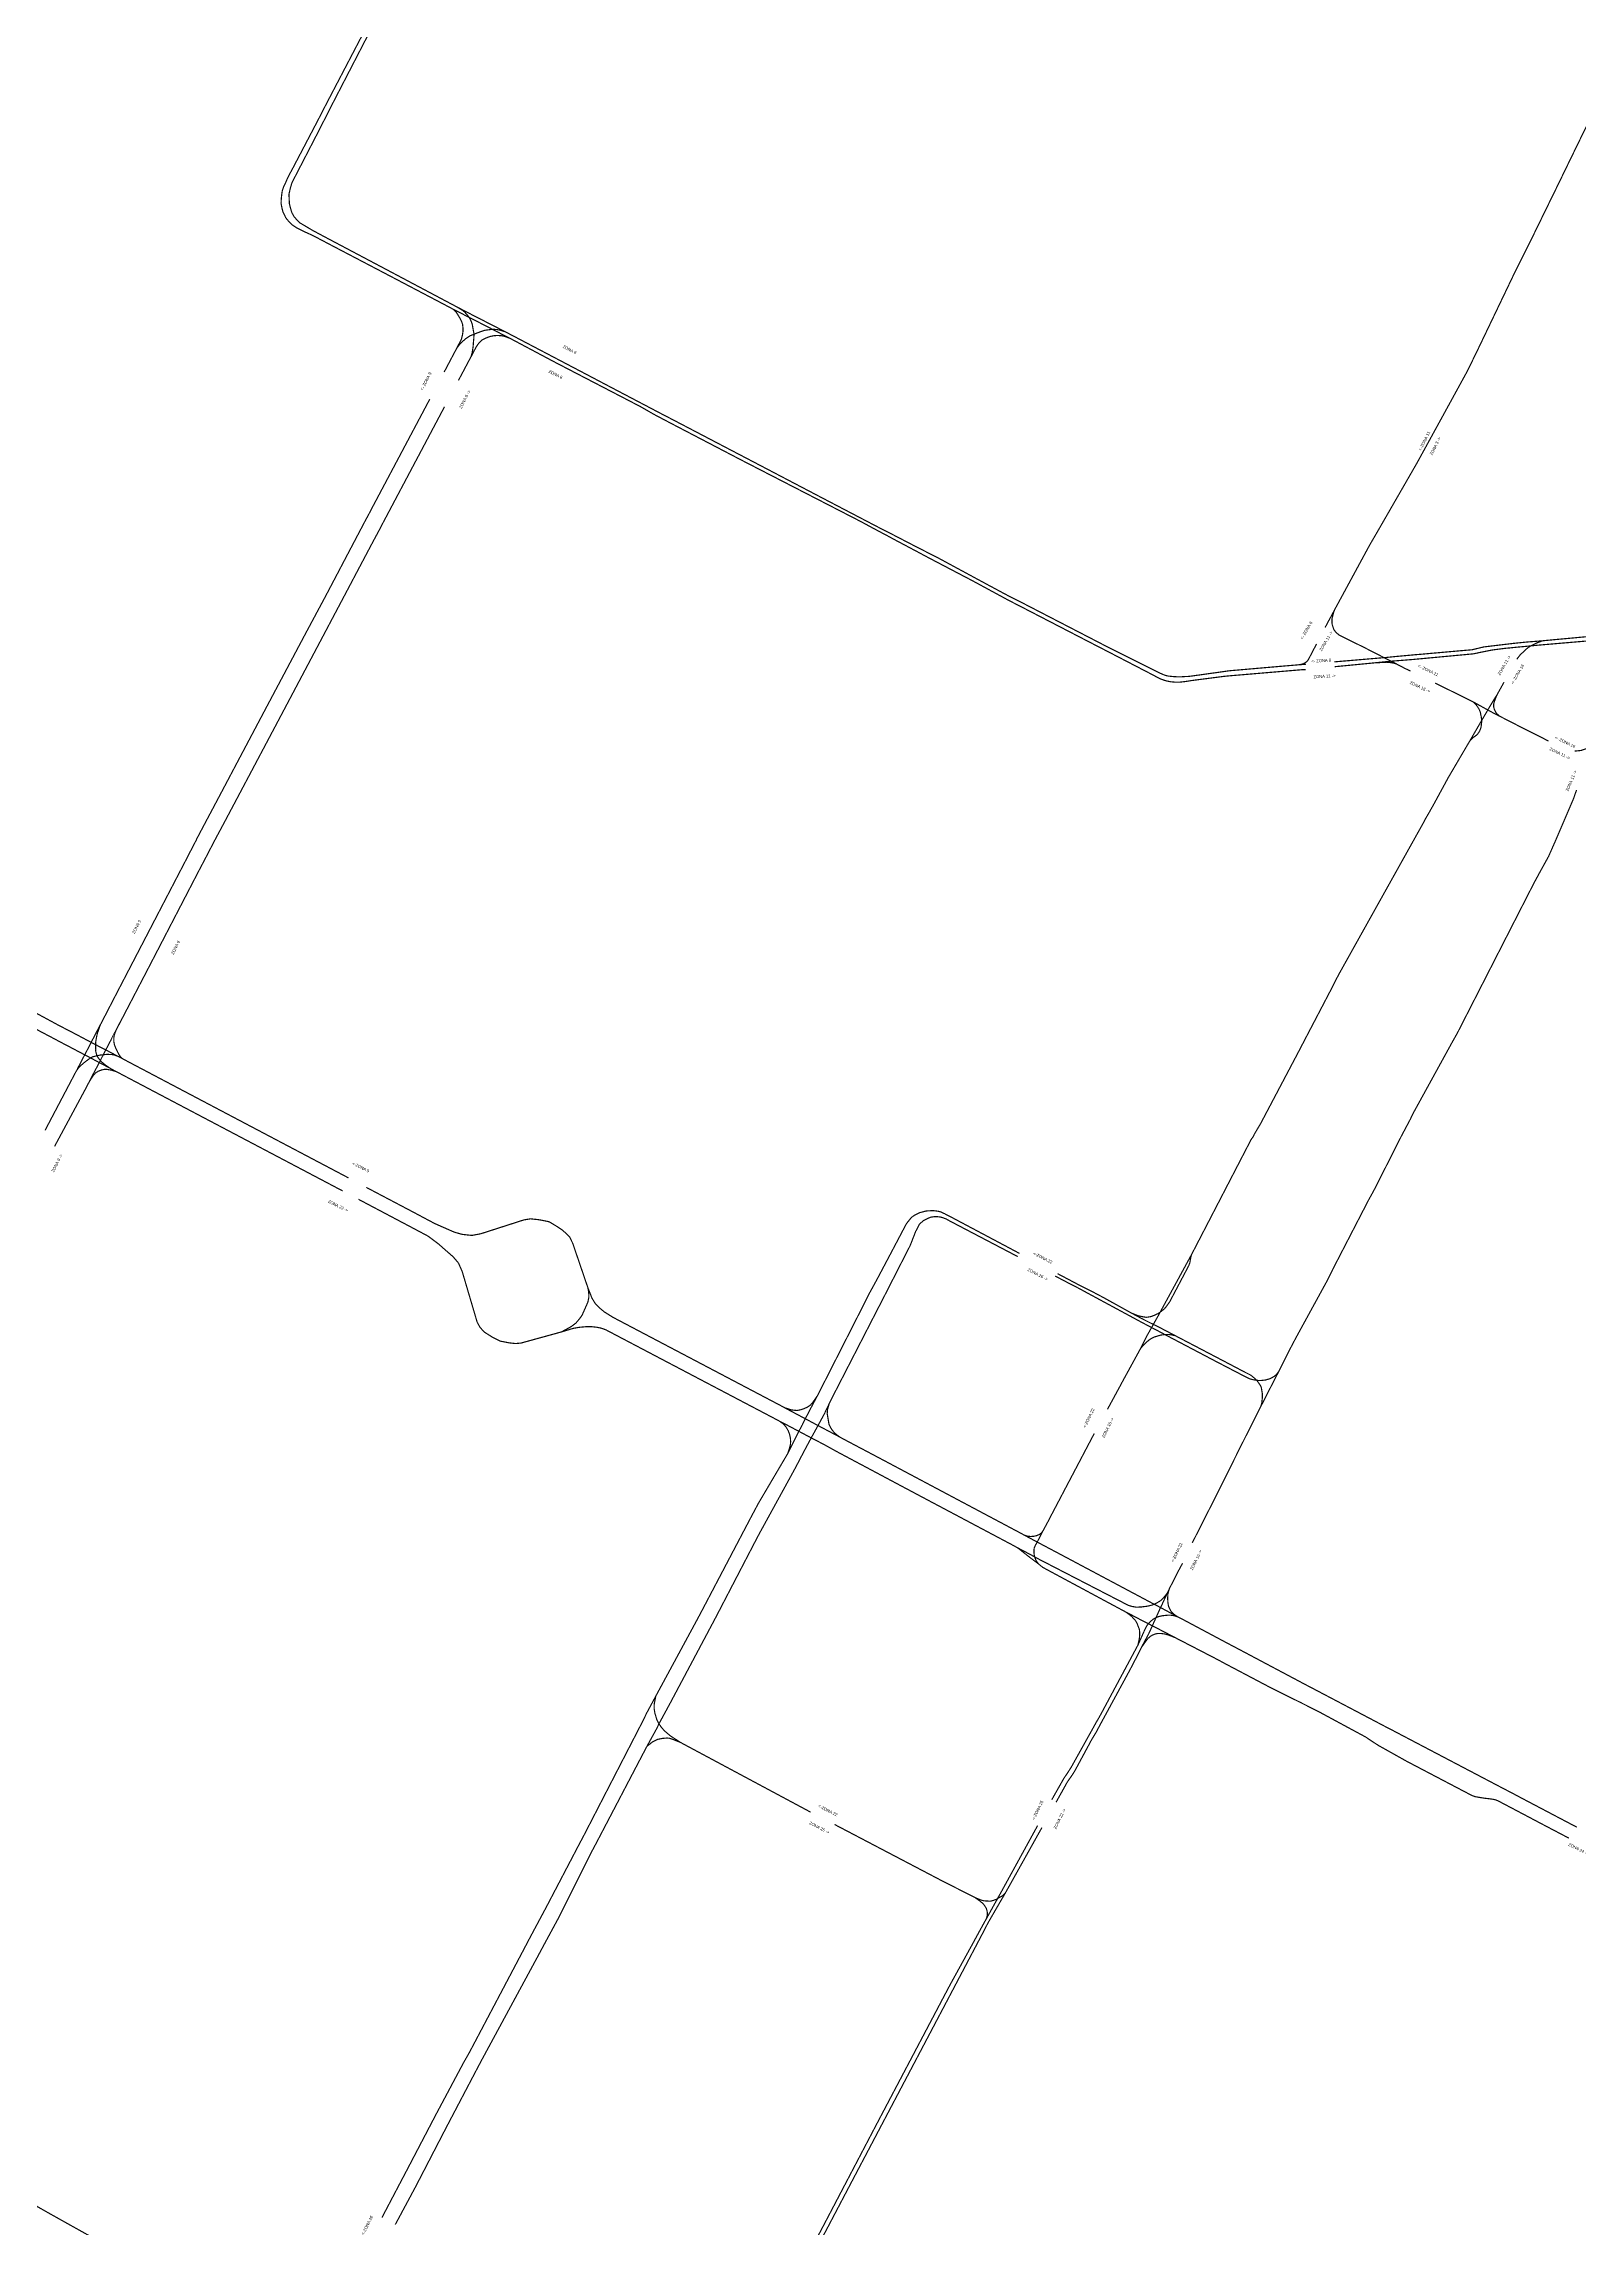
# Model space of a CAD drawing. Extents: x 1390859 to 1402934, y 4985335 to 4998118.
# Drawn here: x 1394984 to 1396289, y 4990311 to 4992168 of the extents above; entities that cross this region are included whole.
import ezdxf

# ---------------------------------------------------------------- set-up
doc = ezdxf.new("R2010")
doc.units = 0
doc.layers.add('Divisori', color=6, linetype='Continuous', lineweight=9)
for name, color, linetype in [('Zona03', 7, 'Continuous'), ('Zona08', 7, 'Continuous'), ('Zona09', 7, 'Continuous'), ('Zona11', 7, 'Continuous'), ('Zona16', 7, 'Continuous'), ('Zona22', 7, 'Continuous'), ('Zona25', 7, 'Continuous'), ('Zona40', 7, 'Continuous')]:
    doc.layers.add(name, color=color, linetype=linetype)
doc.styles.add('ARIAL', font='arial.ttf')

msp = doc.modelspace()

# ---------------------------------------------------------------- linework, layer by layer
at = {"layer": 'Zona03', "color": 3, "const_width": 1}
msp.add_lwpolyline([(1396310, 4992127.6), (1396278.3, 4992062.5), (1396271.8, 4992049.1), (1396250.2, 4992004.9), (1396240.6, 4991985.5), (1396238.2, 4991980.7), (1396236.6, 4991977.6), (1396233.2, 4991970.7), (1396202.5, 4991906.6), (1396196, 4991893.3), (1396194, 4991889.2), (1396172.7, 4991850.3)], dxfattribs=at)
at = {"layer": 'Zona08', "color": 3, "const_width": 1}
for points in [[(1395316.9, 4992293.7), (1395224.6, 4992117.1), (1395220.7, 4992109.5), (1395218.8, 4992105.8), (1395216.2, 4992100.8), (1395196.3, 4992062.8), (1395191.8, 4992054.4), (1395188.9, 4992047.8), (1395188, 4992046), (1395186.8, 4992042.4), (1395186.4, 4992039.8), (1395186, 4992035.9), (1395185.8, 4992032), (1395186.5, 4992028.3), (1395187.4, 4992024.7), (1395189.8, 4992019.7), (1395192.4, 4992016.5), (1395195.1, 4992013.8), (1395199.1, 4992011.1), (1395204.4, 4992008.4), (1395212.6, 4992004.7), (1395220.8, 4992000.4), (1395227.8, 4991996.7), (1395271.9, 4991973.6), (1395325.2, 4991945.6), (1395332, 4991942)], [(1395335.6, 4991943.7), (1395273.6, 4991976.6), (1395229.4, 4992000), (1395221.3, 4992004.3), (1395212.7, 4992008.9), (1395201.4, 4992015.6), (1395199.2, 4992017.9), (1395196.6, 4992021), (1395194.9, 4992024.2), (1395193.9, 4992027.6), (1395192.9, 4992031.6), (1395192.7, 4992035.2), (1395192.6, 4992037.8), (1395192.6, 4992040.1), (1395193.8, 4992045.3), (1395195.1, 4992049.5), (1395196.4, 4992052.1), (1395216.3, 4992090.6), (1395220.4, 4992098.7), (1395223.1, 4992103.9), (1395224.9, 4992107.4), (1395228.7, 4992115), (1395319.7, 4992291.2)], [(1395332, 4991942), (1395333.8, 4991940.3), (1395335.2, 4991938.7), (1395336.7, 4991936.2), (1395338, 4991934), (1395339.3, 4991931.3), (1395340.1, 4991928.9), (1395340.4, 4991926.1), (1395340.5, 4991923.4), (1395340, 4991920.2), (1395339.1, 4991916.4), (1395334.8, 4991908.3), (1395334, 4991906.7), (1395324.4, 4991888.5)], [(1395332, 4991942), (1395336, 4991940), (1395345.6, 4991935), (1395351.4, 4991932.1), (1395354.9, 4991930.3), (1395359.8, 4991927.8), (1395365.4, 4991924.9), (1395373.1, 4991920.9), (1395379.1, 4991917.8), (1395380.4, 4991917.2)], [(1395347.2, 4991901.4), (1395348.1, 4991904.5), (1395348.6, 4991907.1), (1395349.1, 4991910.7), (1395349.2, 4991912.8), (1395349.6, 4991916.9), (1395349.8, 4991920.7), (1395348.3, 4991929.1), (1395347.9, 4991930.4), (1395347.6, 4991931.1), (1395346.8, 4991933), (1395345.6, 4991935), (1395344.1, 4991937.2), (1395343.1, 4991938.1), (1395342, 4991939.4), (1395340.2, 4991940.9), (1395335.6, 4991943.7)], [(1396056.9, 4991640.2), (1396056.9, 4991640.2), (1396056.9, 4991640.2), (1396050.5, 4991639.7), (1396039.7, 4991638.8), (1395997.1, 4991635.1), (1395992.3, 4991634.7), (1395959.4, 4991630.1), (1395956.5, 4991629.8), (1395953.7, 4991629.7), (1395950.8, 4991629.5), (1395947.8, 4991629.5), (1395944.2, 4991629.7), (1395942.2, 4991629.9), (1395940.1, 4991630.1), (1395937.9, 4991630.6), (1395935.9, 4991631.3), (1395934.1, 4991632.1), (1395932.2, 4991632.9), (1395888.6, 4991654.7), (1395881.7, 4991658.3), (1395815.2, 4991692.7), (1395806.1, 4991697.2), (1395786.9, 4991707.5), (1395744.2, 4991730.6), (1395738.8, 4991733.3), (1395737.7, 4991733.9), (1395737.1, 4991734.2), (1395727.3, 4991739.2), (1395720.9, 4991742.5), (1395699.5, 4991753.6), (1395698.9, 4991753.8), (1395688.7, 4991759.1), (1395642.6, 4991783.2), (1395578.5, 4991816.8), (1395575.6, 4991818.3), (1395520, 4991847.4), (1395517.3, 4991848.8), (1395509, 4991853.1), (1395461.6, 4991878), (1395445.1, 4991886.7), (1395387.4, 4991917), (1395383.3, 4991919.2), (1395380.7, 4991920.5), (1395376.3, 4991922.8), (1395359.1, 4991931.6), (1395358.2, 4991932.1), (1395356.3, 4991933), (1395354.1, 4991934.2), (1395352.8, 4991934.8), (1395335.6, 4991943.7)], [(1395376.3, 4991922.8), (1395372.5, 4991924), (1395369.2, 4991924.7), (1395365.4, 4991924.9), (1395358.8, 4991924), (1395355.2, 4991922.8), (1395349.8, 4991920.7), (1395346.3, 4991919.3), (1395343, 4991917.1), (1395339.9, 4991914.4), (1395337.2, 4991911.6), (1395334.8, 4991908.3)], [(1395347.2, 4991901.4), (1395351.6, 4991909.8), (1395354, 4991913.3), (1395356.6, 4991915.8), (1395359.7, 4991917.4), (1395363.5, 4991918.8), (1395367.2, 4991919.5), (1395369.8, 4991919.6), (1395372.4, 4991919.5), (1395372.8, 4991919.5), (1395375.7, 4991918.9), (1395379, 4991917.7), (1395380.4, 4991917.2)], [(1395380.4, 4991917.2), (1395381.9, 4991916.4), (1395418.4, 4991897), (1395491.4, 4991859.1), (1395502.9, 4991852.5), (1395515.8, 4991845.7), (1395577.1, 4991813.7), (1395580.4, 4991812), (1395627.6, 4991787.7), (1395679.1, 4991761.2), (1395684.8, 4991758.1), (1395687.4, 4991756.7), (1395697.5, 4991751.3), (1395700.4, 4991749.8), (1395705.9, 4991746.8), (1395725.7, 4991736.3), (1395735.6, 4991731), (1395773.4, 4991711.2), (1395804.6, 4991694.3), (1395813.8, 4991689.6), (1395880.1, 4991655.3), (1395887.5, 4991651.5), (1395927.4, 4991630.8), (1395930.3, 4991629.2), (1395932.9, 4991627.9), (1395935.5, 4991626.9), (1395938.3, 4991626), (1395941.9, 4991625.3), (1395946.2, 4991624.9), (1395950, 4991625), (1395955.2, 4991625.6), (1395959.5, 4991626.3), (1395987.3, 4991629.9), (1395992.6, 4991630.4), (1396054.1, 4991635.6), (1396056.7, 4991635.6), (1396056.7, 4991635.6)], [(1395336.6, 4991881.5), (1395344.5, 4991896.4), (1395346.4, 4991900), (1395347.2, 4991901.4)], [(1396065.9, 4991657.4), (1396065.9, 4991657.4), (1396062, 4991650), (1396059.7, 4991645.5), (1396058.6, 4991643.6), (1396057.8, 4991642.6), (1396056.5, 4991641.6), (1396054.7, 4991640.6), (1396052.9, 4991640.1), (1396050.5, 4991639.7)]]:
    msp.add_lwpolyline(points, dxfattribs=at)
at = {"layer": 'Zona09', "color": 3, "const_width": 1}
for points in [[(1395312.2, 4991865.5), (1395263, 4991772.8), (1395259.9, 4991766.8), (1395257.9, 4991763.2), (1395223.4, 4991697.6), (1395207.1, 4991667.2), (1395170, 4991597.3), (1395126.4, 4991514.9), (1395124.3, 4991511), (1395119.8, 4991502.5), (1395114, 4991491.5), (1395113.8, 4991490.9), (1395108.4, 4991480.5), (1395104.9, 4991473.7), (1395047.4, 4991363.1), (1395035.3, 4991339.7), (1395033.7, 4991336.7), (1395032.9, 4991335), (1395032.3, 4991334), (1395028.7, 4991327.1), (1395024.4, 4991318.8), (1395021.7, 4991313.5), (1395018.9, 4991308.2), (1395013.3, 4991297.4), (1395012.2, 4991295.1)], [(1395045.6, 4991329.3), (1395046, 4991330), (1395070.3, 4991376.7), (1395117.2, 4991467.1), (1395120.8, 4991473.9), (1395126.5, 4991484.9), (1395129.3, 4991490.3), (1395132.4, 4991496.1), (1395136.8, 4991504.3), (1395182.5, 4991590.5), (1395219.4, 4991660.2), (1395264.1, 4991744.7), (1395268, 4991751.9), (1395270.6, 4991756.8), (1395272.6, 4991760.7), (1395324.7, 4991859)], [(1395051.1, 4991304.9), (1395049.3, 4991305.8), (1395047.2, 4991306.9), (1395036.8, 4991312.4), (1395030.3, 4991315.7), (1395028.2, 4991316.9), (1395024.4, 4991318.8), (1395011.8, 4991325.5), (1395003.9, 4991329.6), (1394997.3, 4991333), (1394969.6, 4991348)], [(1394974.7, 4991331.5), (1394991.8, 4991322.5), (1394998, 4991319.2), (1394999.5, 4991318.4), (1395006.2, 4991314.9), (1395018.9, 4991308.2), (1395023.9, 4991305.6), (1395024.8, 4991305.1), (1395031.3, 4991301.6), (1395040.1, 4991297), (1395043.7, 4991295), (1395046.3, 4991293.7), (1395048.1, 4991292.7), (1395238.2, 4991192.5)], [(1394993.3, 4991230.4), (1395020, 4991280), (1395021.9, 4991283.7), (1395023, 4991285.7), (1395023.7, 4991287), (1395025.6, 4991290.9), (1395031.3, 4991301.6), (1395032.2, 4991303.4), (1395034, 4991307), (1395034.7, 4991308.3), (1395035.5, 4991309.8), (1395036.8, 4991312.4), (1395041.1, 4991320.6), (1395044.1, 4991326.4), (1395045.6, 4991329.3), (1395044.6, 4991326.7), (1395043.9, 4991324.5), (1395043.6, 4991322), (1395043.7, 4991319.2), (1395044.2, 4991316.6), (1395045.4, 4991313.7), (1395046.9, 4991310.5), (1395048, 4991308.5), (1395049.6, 4991306.2), (1395051.1, 4991304.9), (1395053.7, 4991303.5), (1395060.5, 4991299.9), (1395243.1, 4991203.6)], [(1395032.3, 4991334), (1395029.7, 4991326.6), (1395029.3, 4991324.8), (1395028.8, 4991322.5), (1395028.3, 4991319.4), (1395028.2, 4991316.9), (1395028.2, 4991315.5), (1395028.2, 4991313.9), (1395028.3, 4991312.4), (1395028.2, 4991311.6), (1395028.6, 4991309.9), (1395029.3, 4991307.4), (1395030.8, 4991305.1), (1395032.2, 4991303.4), (1395033.5, 4991302), (1395036.5, 4991299.5), (1395040.1, 4991297)], [(1395047.2, 4991306.9), (1395044.3, 4991308), (1395041.6, 4991308.5), (1395037.7, 4991308.6), (1395034.7, 4991308.3), (1395032.1, 4991308), (1395029.3, 4991307.4), (1395025.6, 4991306.5), (1395023.9, 4991305.6), (1395019.9, 4991302.7), (1395017.9, 4991301.1), (1395015.5, 4991299), (1395013.7, 4991297.2), (1395012.2, 4991295.1), (1395011.3, 4991293.6), (1394985.2, 4991244)], [(1395023, 4991285.7), (1395023.8, 4991287), (1395026.2, 4991290.6), (1395028.1, 4991292.8), (1395030.3, 4991294.2), (1395032.8, 4991295.2), (1395035.3, 4991295.8), (1395038, 4991295.8), (1395040.3, 4991295.4), (1395041.9, 4991295.1), (1395043.5, 4991294.6), (1395046.3, 4991293.7)]]:
    msp.add_lwpolyline(points, dxfattribs=at)
at = {"layer": 'Zona11', "color": 3, "const_width": 1}
for points in [[(1396172.7, 4991850.3), (1396151.2, 4991811.1), (1396117.7, 4991752.9), (1396112.4, 4991743.8), (1396110.9, 4991741.2), (1396081.7, 4991687.3)], [(1396081.7, 4991687.3), (1396077.7, 4991679.8), (1396077.7, 4991679.8), (1396076.1, 4991676.9), (1396073.2, 4991671.4)], [(1396081.7, 4991687.3), (1396080.8, 4991685.3), (1396080.3, 4991683.8), (1396080, 4991682.5), (1396079.6, 4991681), (1396079.1, 4991679.1), (1396079, 4991678), (1396079, 4991676.1), (1396079.2, 4991674.1), (1396079.8, 4991672), (1396080.4, 4991670.4), (1396081.1, 4991669), (1396082, 4991667.8), (1396083.1, 4991666.8), (1396083.9, 4991666), (1396085, 4991665.1), (1396086, 4991664.5), (1396106.1, 4991654.6), (1396123.3, 4991645.8), (1396126.3, 4991644.3), (1396128.3, 4991643.3), (1396129.3, 4991642.8), (1396134.1, 4991640.3)], [(1396114.2, 4991641.3), (1396128.6, 4991642.7), (1396129.3, 4991642.8), (1396130.7, 4991642.9), (1396147.4, 4991644.2), (1396198.9, 4991649), (1396215.2, 4991652.3), (1396226.9, 4991653.8), (1396229.5, 4991654), (1396233.3, 4991654.4), (1396242.9, 4991655.3), (1396248, 4991655.8), (1396255.4, 4991656.5), (1396283.5, 4991658.9), (1396329, 4991662.8), (1396335.1, 4991663.4), (1396344.8, 4991664.3), (1396345.4, 4991664.4), (1396359.2, 4991665.9)], [(1396336.7, 4991667.4), (1396258.6, 4991660.2), (1396258, 4991660.1)], [(1396258, 4991660.1), (1396255.3, 4991659.9), (1396244.9, 4991659.1), (1396233.1, 4991657.9), (1396208, 4991654.9), (1396198.1, 4991652.5), (1396186.4, 4991651.5), (1396155, 4991648.7), (1396149.8, 4991648.3), (1396146.8, 4991648), (1396132.5, 4991646.7), (1396124.6, 4991645.9), (1396123.3, 4991645.8), (1396080.9, 4991642.2)], [(1396258, 4991660.1), (1396255.3, 4991659.1), (1396252.8, 4991658.2), (1396248, 4991655.8), (1396245.5, 4991654.2), (1396243.3, 4991652.2), (1396240.1, 4991649.2), (1396239.2, 4991648.4), (1396236.1, 4991644.4), (1396236.1, 4991644.4)], [(1396081.4, 4991638.1), (1396111.4, 4991641), (1396114.2, 4991641.3)], [(1396114.2, 4991641.3), (1396125.1, 4991641.9), (1396128.7, 4991641.6), (1396129.5, 4991641.5), (1396131.6, 4991641.1), (1396134.1, 4991640.3)], [(1396134.1, 4991640.3), (1396141.1, 4991636.6), (1396143.7, 4991635.4), (1396145.7, 4991634.4)], [(1396285.3, 4991566.5), (1396286.8, 4991566.5), (1396290.8, 4991566.9), (1396295.3, 4991568.5), (1396298.6, 4991570.7), (1396300.8, 4991572.9), (1396301.4, 4991573.6), (1396304.8, 4991577.7)]]:
    msp.add_lwpolyline(points, dxfattribs=at)
at = {"layer": 'Zona16', "color": 3, "const_width": 1}
for points in [[(1396225.3, 4991625), (1396219.3, 4991614.2), (1396216.4, 4991609.6), (1396211.8, 4991601.9), (1396211.5, 4991601.3), (1396206.2, 4991592.3), (1396202.1, 4991585.2), (1396196, 4991574.7)], [(1396166.7, 4991624.2), (1396166.7, 4991624.2), (1396196.4, 4991609.5), (1396199.4, 4991608)], [(1396199.4, 4991608), (1396200.7, 4991606.7), (1396202, 4991605.1), (1396203.1, 4991603.5), (1396203.9, 4991602.3), (1396204.6, 4991600.7), (1396205.2, 4991599.1), (1396205.5, 4991597.4), (1396206, 4991595.1), (1396206.2, 4991592.3), (1396206.2, 4991590.8), (1396206, 4991588.9), (1396205.8, 4991587.3), (1396205.5, 4991585.9), (1396204.5, 4991583.4), (1396203.7, 4991582), (1396202.7, 4991580.8), (1396201.7, 4991579.8), (1396199.2, 4991578), (1396197.9, 4991576.9), (1396197.3, 4991576.2), (1396196, 4991574.7)], [(1396199.4, 4991608), (1396211.5, 4991601.3), (1396212.1, 4991601), (1396216.3, 4991598.7), (1396221.5, 4991596), (1396221.8, 4991595.9), (1396238, 4991587.6), (1396257.3, 4991577.9)], [(1396219.3, 4991614.2), (1396218, 4991611), (1396217.3, 4991609.1), (1396217, 4991608.2), (1396216.5, 4991606.6), (1396216.4, 4991604.5), (1396216.6, 4991603.4), (1396217.1, 4991601.7), (1396218.2, 4991599.4), (1396219.5, 4991597.8), (1396221.5, 4991596)], [(1396196, 4991574.7), (1396177.9, 4991543.9), (1396165.4, 4991520.9), (1396161.4, 4991513.8), (1396158.7, 4991509.2)], [(1396257.3, 4991577.9), (1396263, 4991574.9), (1396263, 4991574.9)], [(1396033.9, 4991039.3), (1396041.7, 4991054.8), (1396043.3, 4991058), (1396044.5, 4991060.3), (1396048.5, 4991067.9), (1396075.2, 4991116.7), (1396078.9, 4991124.1), (1396079.4, 4991125.3), (1396110.4, 4991185.3), (1396112.2, 4991188.5), (1396115.4, 4991194.4), (1396137.9, 4991238.9), (1396143.9, 4991250.2), (1396145.7, 4991253.6), (1396147.8, 4991258.1), (1396181.2, 4991318.9), (1396185.6, 4991326.7), (1396250.3, 4991453.4), (1396251.3, 4991455.3), (1396254.3, 4991460.8), (1396254.7, 4991461.6), (1396257.9, 4991467.4), (1396263.1, 4991476.8), (1396268.5, 4991489), (1396284.4, 4991526.1), (1396286.9, 4991533.3), (1396286.9, 4991533.3)], [(1396158.7, 4991509.2), (1396157, 4991505.9), (1396085.5, 4991377.8), (1396082.5, 4991372.2), (1396079.6, 4991366.3), (1396055.7, 4991320.6), (1396052.8, 4991315), (1396048.7, 4991307.2), (1396018.3, 4991249.6), (1396013, 4991240.7), (1396012.1, 4991238.7), (1396010.3, 4991236.2), (1395959.6, 4991138.3)], [(1395959.6, 4991138.3), (1395958.9, 4991135.4), (1395958.5, 4991133.1), (1395958.1, 4991131.1), (1395957.3, 4991129), (1395941.1, 4991098.3), (1395938.7, 4991094.9), (1395936.7, 4991092.4), (1395933.9, 4991090.2), (1395933, 4991089.5), (1395931.1, 4991088.2), (1395930.4, 4991087.9), (1395927.9, 4991086.7), (1395925, 4991085.7), (1395922.2, 4991085.2), (1395920.9, 4991085.1), (1395917.3, 4991085.8), (1395914.3, 4991086.4), (1395911.6, 4991087.5), (1395908.6, 4991088.7), (1395884.6, 4991102), (1395873.8, 4991107.7), (1395865.3, 4991111.9), (1395845.8, 4991122.2)], [(1395959.6, 4991138.3), (1395934.1, 4991091.5), (1395933, 4991089.5), (1395931.8, 4991087.2), (1395927.2, 4991079.1), (1395926.6, 4991077.9), (1395926.4, 4991077.6), (1395925.7, 4991076.4), (1395922.9, 4991071.4), (1395921.6, 4991069.1), (1395916.4, 4991058.7), (1395904.2, 4991036.4), (1395901.5, 4991031.5), (1395898.3, 4991025.5), (1395888.2, 4991006.9)], [(1395843.7, 4991120.2), (1395853.8, 4991114.9), (1395864.1, 4991109.6), (1395870.5, 4991106.1), (1395909.2, 4991085.2), (1395918.3, 4991080.3), (1395925.7, 4991076.4), (1395926.5, 4991076), (1395930.9, 4991073.7), (1395936.9, 4991070.5), (1395980.8, 4991047.4), (1396006.2, 4991034.2), (1396006.8, 4991033.9), (1396009.2, 4991032.8), (1396012.2, 4991032), (1396015, 4991031.6), (1396015.5, 4991031.5), (1396017.2, 4991031.4), (1396018.6, 4991031.4), (1396022.5, 4991031.8), (1396026, 4991032.8), (1396028.6, 4991034.1), (1396030.5, 4991035.3), (1396032, 4991036.7), (1396033.9, 4991039.3)], [(1396018.3, 4991008.8), (1396018.9, 4991010.5), (1396019.3, 4991012), (1396019.5, 4991013.5), (1396019.8, 4991016.4), (1396019.9, 4991018.3), (1396019.8, 4991020.4), (1396019, 4991025.2), (1396018.6, 4991026.5), (1396017.9, 4991027.6), (1396016.8, 4991029.2), (1396015.7, 4991030.7), (1396015, 4991031.6), (1396014.6, 4991032), (1396013.2, 4991033.3), (1396010.7, 4991035.4), (1396009.3, 4991036.3), (1396005.7, 4991038.1), (1395982.3, 4991050.4), (1395945.8, 4991069.5), (1395935.3, 4991075), (1395932.3, 4991076.6), (1395927.9, 4991078.7), (1395927.2, 4991079.1), (1395925.3, 4991080), (1395919.7, 4991082.8), (1395908.6, 4991088.7)], [(1395945.8, 4991069.5), (1395943.7, 4991069.9), (1395942.6, 4991070.2), (1395940.1, 4991070.5), (1395936.9, 4991070.5), (1395933.5, 4991070), (1395928.5, 4991068.5), (1395928.1, 4991068.4), (1395925.5, 4991067.1), (1395923.3, 4991065.6), (1395920.9, 4991063.6), (1395918.5, 4991061.1), (1395916.4, 4991058.7)], [(1395980.7, 4990933.7), (1395986.8, 4990945.9), (1396000.2, 4990972.9), (1396017.7, 4991007.7), (1396018.3, 4991008.8), (1396026.6, 4991025.1), (1396033.9, 4991039.3)], [(1395960.3, 4990893.4), (1395980.7, 4990933.7)]]:
    msp.add_lwpolyline(points, dxfattribs=at)
at = {"layer": 'Zona22', "color": 3, "const_width": 1}
for points in [[(1395251.6, 4991185.4), (1395298.7, 4991160.5), (1395310.9, 4991154), (1395319.8, 4991147.3), (1395325.1, 4991142.6), (1395328.9, 4991139.3), (1395332.1, 4991136.5), (1395336.6, 4991131.2), (1395339.8, 4991123.9), (1395352.5, 4991080.9), (1395355, 4991076.4), (1395358.8, 4991072.4), (1395365.3, 4991068.3), (1395371.9, 4991064.9), (1395379.5, 4991063.4), (1395385, 4991062.8), (1395389.7, 4991063.2), (1395424.2, 4991072.7), (1395434.1, 4991075.7), (1395439.2, 4991076.6), (1395444.6, 4991077.1), (1395449.3, 4991077.2), (1395453.8, 4991076.7), (1395457.8, 4991075.9), (1395461.8, 4991074.5), (1395606.5, 4990998.4), (1395609.3, 4990996.9), (1395613.6, 4990994.7), (1395622.3, 4990990.1), (1395625.9, 4990988.2), (1395631, 4990985.5), (1395636.4, 4990982.6), (1395647.1, 4990977.1), (1395657.5, 4990971.3), (1395724.5, 4990935.6), (1395808.9, 4990890.8), (1395811, 4990889.6), (1395812.6, 4990888.6), (1395822.1, 4990881.1), (1395829.7, 4990875.4)], [(1395258.3, 4991195.5), (1395296.1, 4991175.6), (1395316.4, 4991164.8), (1395333, 4991157.5), (1395334, 4991157.2), (1395339.7, 4991155.6), (1395348, 4991154.7), (1395355.5, 4991156.1), (1395392.2, 4991167.9), (1395397.8, 4991168.8), (1395404.7, 4991168.1), (1395410.8, 4991166.9), (1395413.7, 4991166.3), (1395420.3, 4991162.3), (1395425.4, 4991158.9), (1395431.1, 4991153.3), (1395433.7, 4991148), (1395446.6, 4991110.2), (1395450.1, 4991101.3), (1395452.8, 4991096.9), (1395456.7, 4991092.9), (1395460.2, 4991090), (1395460.7, 4991089.6), (1395467.9, 4991085.1), (1395612.1, 4991009.2), (1395613.9, 4991008.2), (1395619.1, 4991005.4), (1395631.4, 4990998.9), (1395636.6, 4990996.1), (1395642.2, 4990993.1), (1395652.6, 4990987.6), (1395660.4, 4990983.5), (1395662.9, 4990982.1), (1395696, 4990964.6), (1395814.5, 4990901.6), (1395817.6, 4990899.9), (1395828.5, 4990894.1), (1395828.8, 4990893.9), (1395847.7, 4990883.9), (1395917.2, 4990846.9), (1395927.9, 4990841.2), (1395928.4, 4990841), (1395933.3, 4990838.4), (1395947.1, 4990831), (1395948, 4990830.5), (1395949.8, 4990829.6), (1395987.7, 4990809.4), (1395990.9, 4990807.7), (1395998.3, 4990803.8), (1396003.6, 4990801), (1396046.9, 4990778), (1396056.5, 4990772.9), (1396061.7, 4990770.2), (1396065.5, 4990768.2), (1396115.1, 4990742.1), (1396118.7, 4990740.2), (1396126.5, 4990736.1), (1396130.6, 4990734), (1396225.8, 4990684), (1396232.4, 4990680.6), (1396233.3, 4990680.1), (1396244.6, 4990674.1), (1396252.8, 4990669.8), (1396269.3, 4990661.1), (1396287.2, 4990651.7)], [(1395424.2, 4991072.7), (1395432.4, 4991077.2), (1395436.5, 4991080.3), (1395439.8, 4991084.3), (1395441.6, 4991086.8), (1395444.8, 4991094), (1395446.6, 4991098), (1395447.4, 4991102.1), (1395447.3, 4991106.4), (1395446.6, 4991110.2)], [(1395641.7, 4991018.5), (1395637.7, 4991012.7), (1395635.7, 4991010.4), (1395634.8, 4991009.9), (1395632.9, 4991008.6), (1395629.8, 4991007.3), (1395627.5, 4991006.5), (1395624.2, 4991005.9), (1395621.2, 4991006.2), (1395619.6, 4991006.4), (1395613.9, 4991008.2)], [(1395609.3, 4990996.9), (1395612, 4990995), (1395613.2, 4990993.9), (1395613.9, 4990993.2), (1395615.6, 4990991), (1395617, 4990988.3), (1395617.9, 4990986), (1395618.5, 4990983.6), (1395618.8, 4990981.6), (1395618.9, 4990979.7), (1395618.8, 4990977.5), (1395618.3, 4990975.1), (1395617.6, 4990972.8), (1395616.5, 4990969.4)], [(1395660.4, 4990983.5), (1395656.4, 4990986.6), (1395654.5, 4990988.9), (1395653.8, 4990989.9), (1395653, 4990991.2), (1395651.5, 4990994.3), (1395650.2, 4991002), (1395650, 4991003.1), (1395650.3, 4991006.8), (1395651.7, 4991011.7)], [(1395877, 4990986.4), (1395840.4, 4990916.8)], [(1395833.2, 4990903.2), (1395831.9, 4990901.7), (1395830.3, 4990900.5), (1395827.9, 4990899.5), (1395825.6, 4990899), (1395823.1, 4990898.8), (1395820.4, 4990899), (1395817.6, 4990899.9)], [(1395837.5, 4990911.2), (1395833.9, 4990904.5), (1395833.5, 4990903.8), (1395833.2, 4990903.2), (1395828.5, 4990894.1), (1395827.1, 4990891.6), (1395826.4, 4990890.1), (1395825.9, 4990888.8), (1395825.8, 4990887.9), (1395825.7, 4990886.7), (1395825.8, 4990884.8), (1395825.9, 4990883.5), (1395826.3, 4990881.5), (1395826.9, 4990879.8), (1395827.8, 4990877.9), (1395829.7, 4990875.4)], [(1395840.4, 4990916.8), (1395838.7, 4990913.5), (1395837.5, 4990911.2)], [(1395811, 4990889.6), (1395823.2, 4990883.2), (1395826.3, 4990881.5), (1395828, 4990880.5), (1395906.1, 4990840.2), (1395908.9, 4990839.4), (1395912.6, 4990838.7), (1395917.1, 4990838.9), (1395919.1, 4990839.2), (1395921.1, 4990839.4), (1395924.1, 4990840), (1395926.1, 4990840.5), (1395927.9, 4990841.2), (1395928.8, 4990841.6), (1395932.4, 4990843.6), (1395934, 4990844.8), (1395935.4, 4990846.2), (1395937.2, 4990848.3), (1395938.1, 4990849.4), (1395939, 4990850.7), (1395939.7, 4990851.9)], [(1395829.7, 4990875.4), (1395833.3, 4990872.5), (1395902.1, 4990835.5), (1395902.3, 4990835.4)], [(1395944.7, 4990861.9), (1395948, 4990868.6), (1395952, 4990876)], [(1395933.5, 4990838.6), (1395937.8, 4990848)], [(1395937.8, 4990848), (1395939.7, 4990851.9), (1395940.4, 4990853.4), (1395940.9, 4990854.6), (1395941.3, 4990855.4)], [(1395947.1, 4990831), (1395946.1, 4990831.7), (1395945.3, 4990832.3), (1395944.6, 4990832.8), (1395943.7, 4990833.6), (1395942.8, 4990834.5), (1395941.8, 4990835.9), (1395941.1, 4990837.3), (1395940.4, 4990838.7), (1395940, 4990840.1), (1395939.7, 4990841.8), (1395939.5, 4990843.6), (1395939.4, 4990845.9), (1395939.4, 4990847.1), (1395939.5, 4990848.3), (1395939.5, 4990849.4), (1395939.7, 4990850.5), (1395939.9, 4990851.4), (1395940.2, 4990852.4), (1395940.5, 4990853.4), (1395940.7, 4990853.9), (1395940.9, 4990854.6)], [(1395941.3, 4990855.4), (1395942.9, 4990858.5), (1395944.7, 4990861.9)], [(1395948, 4990830.5), (1395944.7, 4990831.5), (1395941.9, 4990831.9), (1395939.3, 4990831.9), (1395935.4, 4990831.5), (1395933.7, 4990831.2), (1395931.4, 4990830.6), (1395930.2, 4990830.2), (1395929.5, 4990829.9), (1395927.8, 4990829), (1395926.2, 4990827.8), (1395925, 4990826.7), (1395924.3, 4990826.1), (1395923.6, 4990825.4), (1395922.9, 4990824.7), (1395921.7, 4990822.9), (1395921.3, 4990822.4), (1395919.1, 4990817.7), (1395914.1, 4990806.5), (1395913.5, 4990805.4), (1395882.9, 4990748.3), (1395881.1, 4990745), (1395878.9, 4990741.3), (1395874.7, 4990733.7), (1395871.5, 4990728), (1395857.3, 4990702.5), (1395854.1, 4990697.6), (1395851.2, 4990693.3), (1395850.6, 4990692.2), (1395850.4, 4990691.9), (1395841.8, 4990676.7), (1395840.9, 4990675)], [(1395844.5, 4990672.9), (1395851.2, 4990684.9), (1395854, 4990690), (1395858.6, 4990696.6), (1395860.8, 4990700.2), (1395872.6, 4990722.1), (1395874.8, 4990726.2), (1395878.4, 4990732.1), (1395882.3, 4990739.4), (1395907.3, 4990785.4), (1395915.5, 4990801.2), (1395916.7, 4990803.7), (1395917, 4990804.4), (1395923.1, 4990815.8), (1395926.4, 4990822.9), (1395926.5, 4990823.3), (1395929.5, 4990829.9), (1395929.9, 4990830.7), (1395930.8, 4990832.8), (1395933.3, 4990838.4), (1395933.5, 4990838.6)], [(1395902.3, 4990835.4), (1395903.9, 4990834.5), (1395905.5, 4990833.4), (1395907.1, 4990832.2), (1395908.7, 4990830.9), (1395911.5, 4990828), (1395912.9, 4990825.9), (1395913.9, 4990823.6), (1395914.2, 4990822.7), (1395914.9, 4990821), (1395915.4, 4990819.4), (1395915.6, 4990817.2), (1395915.6, 4990814.7), (1395915.2, 4990811.6), (1395914.1, 4990806.5)], [(1395902.3, 4990835.4), (1395909.2, 4990831.8), (1395916.8, 4990827.8), (1395922.9, 4990824.7), (1395924.3, 4990824), (1395925.7, 4990823.2), (1395926.4, 4990822.9), (1395945.8, 4990812.8), (1395980.6, 4990794.8), (1395981.4, 4990794.4), (1395988.6, 4990790.5), (1396025, 4990771.3)], [(1395917, 4990804.4), (1395921.1, 4990810.2), (1395922.6, 4990812.1), (1395924.5, 4990813.8), (1395925.8, 4990814.6), (1395926.5, 4990815), (1395928.8, 4990815.9), (1395931, 4990816.4), (1395933.3, 4990816.4), (1395936.6, 4990816), (1395939.9, 4990815.1), (1395942.6, 4990814.1), (1395944.5, 4990813.3), (1395945.8, 4990812.8)], [(1396025, 4990771.3), (1396040, 4990763.8), (1396052.3, 4990757.7), (1396067.6, 4990750), (1396092.2, 4990736.7), (1396107.8, 4990728.3), (1396111.9, 4990725.5), (1396117.1, 4990722.1), (1396118.3, 4990721.3), (1396142.6, 4990707.7), (1396197.7, 4990678.8), (1396200.6, 4990677.7), (1396203.9, 4990677.1), (1396207.7, 4990676.5), (1396209.1, 4990676.3), (1396212.5, 4990675.9), (1396215.4, 4990675.5), (1396217.9, 4990675), (1396220.4, 4990674), (1396227.8, 4990670.1), (1396251.3, 4990657.7), (1396257.9, 4990654.2), (1396280.4, 4990642.4)], [(1395504.4, 4990763.3), (1395503.3, 4990758.2), (1395502.9, 4990755.5), (1395502.9, 4990752.4), (1395503.6, 4990748.3), (1395504, 4990747.1), (1395505.2, 4990743), (1395507, 4990739.6), (1395509.4, 4990736.1), (1395512.4, 4990733), (1395515.8, 4990730.1), (1395516.9, 4990729.2), (1395525.2, 4990723.8), (1395635.9, 4990664.5), (1395635.9, 4990664.5), (1395635.9, 4990664.5), (1395635.9, 4990664.5), (1395635.9, 4990664.5)], [(1395493, 4990741.4), (1395481.4, 4990718.9), (1395442.8, 4990644), (1395439.7, 4990638.2), (1395411.3, 4990583.9), (1395397.6, 4990558.3), (1395392.4, 4990548.4), (1395345.9, 4990460.3), (1395341, 4990451.7), (1395317.5, 4990407.6), (1395293.3, 4990361.3), (1395288.3, 4990351.8), (1395271.5, 4990319.8)], [(1395282.9, 4990314), (1395299.6, 4990345.1), (1395304.8, 4990355.1), (1395325.8, 4990395.7), (1395352.2, 4990446), (1395356.7, 4990454.5), (1395404.1, 4990542.1), (1395409.4, 4990552), (1395422.4, 4990576), (1395450.5, 4990632.2), (1395453.7, 4990638.2), (1395492.8, 4990712.9), (1395496.8, 4990720.5), (1395505, 4990735.4)], [(1395496.8, 4990720.5), (1395501.4, 4990724.1), (1395505.7, 4990726.3), (1395510, 4990727.2), (1395513.8, 4990727.5), (1395515.9, 4990727.3), (1395518.4, 4990726.5), (1395525.2, 4990723.8)]]:
    msp.add_lwpolyline(points, dxfattribs=at)
at = {"layer": 'Zona22', "color": 3}
for points in [[(1395813.4, 4991139.4, 1, 1, 0), (1395810.1, 4991141.2, 1, 1, 0), (1395755.7, 4991170.1, 1, 1, 0), (1395749.7, 4991173.2, 1, 1, 0), (1395746.7, 4991174.6, 1, 1, 0), (1395744.7, 4991175.2, 1, 1, 0), (1395740.1, 4991175.8, 1, 1, 0), (1395734.3, 4991175.5, 1, 1, 0), (1395728.8, 4991174.1, 1, 1, 0), (1395724, 4991171.7, 1, 1, 0), (1395721.6, 4991170, 1, 1, 0), (1395717.4, 4991164.8, 1, 1, 0), (1395713, 4991156.5, 1, 1, 0), (1395710.5, 4991151.7, 1, 1, 0), (1395692.1, 4991116.9, 1, 1, 0), (1395684.8, 4991103.6, 1, 1, 0), (1395682.6, 4991099, 1, 1, 0), (1395644, 4991023, 1, 1, 0), (1395641.9, 4991018.9, 1, 1, 0), (1395641.7, 4991018.5, 1, 1, 0), (1395636.6, 4991008.9, 1, 1, 0), (1395631.4, 4990998.9, 1, 1, 0), (1395628.7, 4990993.4, 1, 1, 0), (1395625.9, 4990988.2, 1, 1, 0), (1395620.2, 4990976.7, 1, 1, 0), (1395618.1, 4990972.6, 1, 1, 0), (1395616.5, 4990969.4, 1, 1, 0), (1395591.4, 4990926.8, 1, 1, 0), (1395584.6, 4990914, 1, 1, 0), (1395578.4, 4990902.2, 1, 1, 0), (1395543.9, 4990836.5, 1, 1, 0), (1395540.3, 4990829.7, 1, 1, 0), (1395504.5, 4990763.5, 1, 1, 0), (1395504.4, 4990763.3, 1, 1, 0), (1395496.7, 4990749, 1, 1, 0), (1395493, 4990741.4, 0, 0, 0)], [(1395505, 4990735.4, 1, 1, 0), (1395507, 4990739.6, 1, 1, 0), (1395516.7, 4990757.5, 1, 1, 0), (1395551.9, 4990823.7, 1, 1, 0), (1395555.4, 4990830.3, 1, 1, 0), (1395589.8, 4990896.5, 1, 1, 0), (1395592.5, 4990901.6, 1, 1, 0), (1395621.9, 4990955.2, 1, 1, 0), (1395627.3, 4990965.4, 1, 1, 0), (1395628.1, 4990967, 1, 1, 0), (1395630.4, 4990971.4, 1, 1, 0), (1395636.4, 4990982.6, 1, 1, 0), (1395639.2, 4990987.7, 1, 1, 0), (1395642.2, 4990993.1, 1, 1, 0), (1395647.7, 4991003.3, 1, 1, 0), (1395651.7, 4991011.7, 1, 1, 0), (1395652.5, 4991013.5, 1, 1, 0), (1395693.4, 4991093.1, 1, 1, 0), (1395695.9, 4991097.9, 1, 1, 0), (1395720.2, 4991145.5, 1, 1, 0), (1395720.6, 4991146.3, 1, 1, 0), (1395725.1, 4991157.9, 1, 1, 0), (1395728.4, 4991164.2, 1, 1, 0), (1395731.5, 4991167.1, 1, 1, 0), (1395735.3, 4991169.1, 1, 1, 0), (1395738.1, 4991170.2, 1, 1, 0), (1395740.6, 4991170.6, 1, 1, 0), (1395743.1, 4991170.7, 1, 1, 0), (1395746.3, 4991170.3, 1, 1, 0), (1395747.9, 4991169.9, 1, 1, 0), (1395751.3, 4991168.6, 1, 1, 0), (1395754.1, 4991167, 1, 1, 0), (1395808.7, 4991138.4, 1, 1, 0), (1395811.9, 4991136.8, 0, 0, 0)]]:
    msp.add_lwpolyline(points, format="xyseb", dxfattribs=at)
at = {"layer": 'Zona25', "color": 3, "const_width": 1}
for points in [[(1395828.8, 4990653), (1395797.6, 4990596.1), (1395794.8, 4990591.1), (1395794.4, 4990590.3), (1395791.7, 4990585.5), (1395785.2, 4990573.7), (1395784.1, 4990571.8), (1395779.8, 4990564), (1395772.5, 4990550.6), (1395754.4, 4990517.7), (1395694, 4990403.1), (1395665.5, 4990348.7), (1395647.1, 4990313.6), (1395627.6, 4990276.5)], [(1395645.3, 4990301.9), (1395650.6, 4990311.9), (1395669.1, 4990347.1), (1395697.7, 4990401.4), (1395781.2, 4990559.8), (1395785.5, 4990568.1), (1395786.8, 4990570.6), (1395794.5, 4990583.9), (1395801.7, 4990596.3), (1395832.5, 4990651.4)], [(1395656.3, 4990654), (1395656.3, 4990654), (1395748.4, 4990605.7), (1395775.5, 4990592)], [(1395775.5, 4990592), (1395777.9, 4990590.9), (1395780.2, 4990590), (1395781.7, 4990589.5), (1395783.3, 4990589.1), (1395785.6, 4990589), (1395788.6, 4990588.8), (1395791.3, 4990589.5), (1395793.9, 4990590.5), (1395794.8, 4990591.1), (1395797.8, 4990592.7), (1395799.1, 4990593.5), (1395800.4, 4990594.7), (1395801.7, 4990596.3)], [(1395775.5, 4990592), (1395777.8, 4990590.4), (1395779.7, 4990589), (1395781.3, 4990587.7), (1395782.7, 4990586.5), (1395783.7, 4990585.1), (1395785.2, 4990582.8), (1395785.6, 4990581.5), (1395785.9, 4990580.2), (1395786.1, 4990579.1), (1395786.1, 4990578), (1395786, 4990576.8), (1395785.8, 4990575.8), (1395785.5, 4990574.6), (1395785.2, 4990573.7)]]:
    msp.add_lwpolyline(points, dxfattribs=at)
at = {"layer": 'Zona40', "color": 3, "const_width": 1}
msp.add_lwpolyline([(1395022.2, 4990304.8), (1395005.9, 4990313.9), (1395004.8, 4990314.5), (1394988.2, 4990323.8), (1394959.5, 4990340.1)], dxfattribs=at)

# ---------------------------------------------------------------- texts
at = {"layer": 'Divisori', "style": 'ARIAL'}
for s, rotation, p in [('ZONA 8', 333.0254, (1395424.9, 4991909.4)), ('<- ZONA 9', 63.5645, (1395306.4, 4991872.6)), ('ZONA 8', 333.0254, (1395412.9, 4991888.3)), ('ZONA 8 ->', 63.5645, (1395339.3, 4991857.2)), ('<-ZONA 11', 63.5645, (1396154.8, 4991821.5)), ('ZONA 3 ->', 63.5645, (1396164.2, 4991817.5)), ('<- ZONA 8', 59.9049, (1396054.1, 4991661.1)), ('ZONA 11 ->', 59.9049, (1396070.3, 4991651.1)), ('<- ZONA 8', 3.4852, (1396061.6, 4991641.5)), ('ZONA 11 ->', 60.567, (1396221.9, 4991630.5)), ('ZONA 11 ->', 3.4852, (1396063.4, 4991628.2)), ('ZONA 16 ->', 334.3967, (1396144.8, 4991623.8)), ('<- ZONA 11', 334.3967, (1396151.8, 4991637.9)), ('<- ZONA 16', 60.567, (1396233.2, 4991623)), ('<- ZONA 16', 334.3967, (1396268.2, 4991577)), ('ZONA 11 ->', 334.3967, (1396263.7, 4991567.3)), ('ZONA 11 ->', 67.4588, (1396279.9, 4991532)), ('ZONA 9', 63.5645, (1395061.3, 4991410.8)), ('ZONA 9', 63.5645, (1395094.4, 4991393.2)), ('ZONA 9 ->', 63.5645, (1394992.7, 4991208.1)), ('<-ZONA 9', 333.0254, (1395245.9, 4991215.2)), ('ZONA 22 ->', 333.0254, (1395225.4, 4991182.9)), ('ZONA 16 ->', 333.0254, (1395820, 4991124.8)), ('<-ZONA 22', 333.0254, (1395824.7, 4991138.6)), ('<-ZONA 22', 64.0818, (1395869.6, 4990990.9)), ('ZONA 16 ->', 64.0818, (1395885.5, 4990982.3)), ('<-ZONA 22', 64.0818, (1395944.4, 4990876.7)), ('ZONA 16 ->', 64.0818, (1395960.6, 4990869.9)), ('<-ZONA 22', 333.0254, (1395642.1, 4990668.9)), ('<-ZONA 25', 64.0818, (1395826.2, 4990657.7)), ('ZONA 22 ->', 64.0818, (1395844.6, 4990649.9)), ('ZONA 25 ->', 333.0254, (1395634.4, 4990654.5)), ('ZONA 24 ->', 333.0254, (1396279.6, 4990636.2)), ('<-ZONA 28', 63.5645, (1395256.2, 4990304.8))]:
    msp.add_text(s, height=2.5, rotation=rotation, dxfattribs=at).set_placement(p)

doc.saveas('drawing.dxf')
